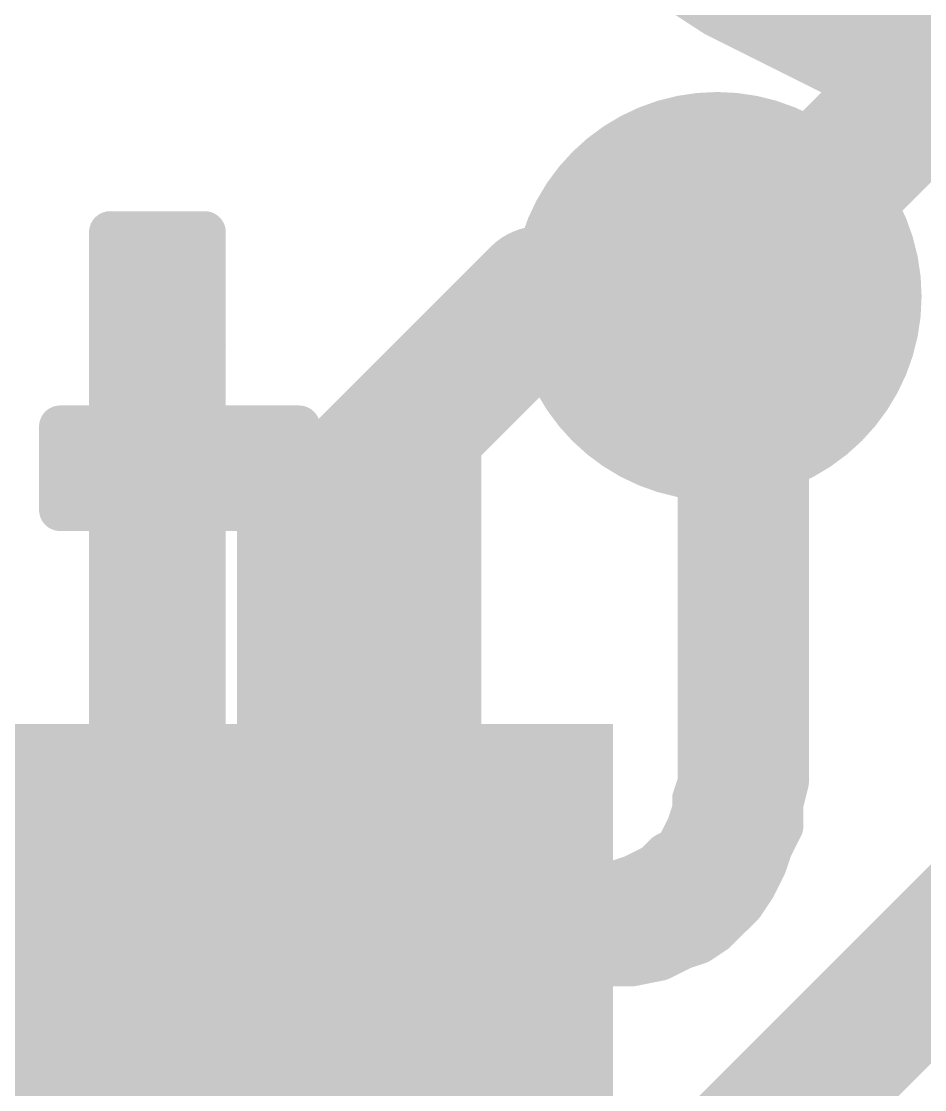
# Model space of a CAD drawing. Extents: x -0.5 to 61.7, y -0.1 to 16.6.
# Drawn here: x 19.702 to 21.329, y 4.604 to 6.528 of the extents above; entities that cross this region are included whole.
import ezdxf

# ---------------------------------------------------------------- set-up
doc = ezdxf.new("R2010")
doc.units = 0
for name, color, linetype in [('1', 12, 'CONTINUOUS'), ('16', 132, 'CONTINUOUS'), ('18', 110, 'CONTINUOUS'), ('21', 41, 'CONTINUOUS')]:
    doc.layers.add(name, color=color, linetype=linetype)

# ---------------------------------------------------------------- blocks, each defined once
blk = doc.blocks.new('RECT')
blk.add_solid([(-0.5, -0.5), (0.5, -0.5), (-0.5, 0.5), (0.5, 0.5)])
blk = doc.blocks.new('ROUNDV')
at = {"const_width": 0.5}
blk.add_lwpolyline([(0, -0.25, 1), (0, 0.25, 1), (0, -0.25)], format="xyb", dxfattribs=at)

msp = doc.modelspace()

# ---------------------------------------------------------------- linework, layer by layer
at = {"layer": '1', "const_width": 0.254}
for points in [[(20.955, 6.0325), (23.1775, 8.255)], [(20.955, 4.445), (22.5425, 6.0325)]]:
    msp.add_lwpolyline(points, dxfattribs=at)
at = {"layer": '1', "const_width": 0.127}
msp.add_lwpolyline([(20.9101, 6.0774, 1), (20.9999, 5.9876)], format="xyb", dxfattribs=at)
at = {"layer": '16', "const_width": 0.254}
for points in [[(20.6375, 6.0325), (20.2175, 5.6125)], [(20.955, 6.0325), (20.6375, 6.0325)], [(20.2175, 4.7625), (20.2175, 5.6125)], [(21.805, 3.175), (20.2175, 4.7625)]]:
    msp.add_lwpolyline(points, dxfattribs=at)
at = {"layer": '16', "const_width": 0.127}
for points in [[(20.6375, 6.096, 1), (20.6375, 5.969)], [(20.6824, 5.9876, 1), (20.5926, 6.0774)], [(20.955, 5.969, 1), (20.955, 6.096)], [(20.281, 5.6125, 1), (20.154, 5.6125)], [(20.1726, 5.6574, 1), (20.2624, 5.5676)], [(20.2624, 4.8074, 1), (20.1726, 4.7176)], [(20.154, 4.7625, 1), (20.281, 4.7625)]]:
    msp.add_lwpolyline(points, format="xyb", dxfattribs=at)
at = {"layer": '21', "const_width": 0.0762}
for points in [[(20.9522, 6.538), (20.7523, 6.668)], [(20.9289, 6.5532), (22.7192, 6.5532)], [(21.1923, 6.418), (20.9522, 6.538)], [(21.0742, 6.477), (22.6004, 6.477)], [(21.4423, 6.338), (21.1923, 6.418)], [(21.246, 6.4008), (22.4575, 6.4008)], [(20.0323, 6.148), (19.8622, 6.148)], [(19.8622, 6.148), (19.8622, 5.798)], [(20.0323, 5.798), (20.0323, 6.148)], [(19.8622, 6.096), (20.0323, 6.096)], [(19.8622, 6.0198), (20.0323, 6.0198)], [(19.8622, 5.9436), (20.0323, 5.9436)], [(19.8622, 5.8674), (20.0323, 5.8674)], [(19.8622, 5.798), (19.7722, 5.798)], [(19.7722, 5.798), (19.7722, 5.648)], [(20.2022, 5.798), (20.0323, 5.798)], [(20.2022, 5.648), (20.2022, 5.798)], [(20.4923, 5.798), (20.3323, 5.798)], [(20.3323, 5.798), (20.3323, 5.588)], [(20.4923, 5.588), (20.4923, 5.798)], [(21.0823, 5.798), (20.9223, 5.798)], [(20.9223, 5.798), (20.9223, 5.588)], [(21.0823, 5.588), (21.0823, 5.798)], [(19.7722, 5.7912), (20.2022, 5.7912)], [(20.3323, 5.7912), (20.4923, 5.7912)], [(20.9223, 5.7912), (21.0823, 5.7912)], [(19.7722, 5.715), (20.2022, 5.715)], [(20.3323, 5.715), (20.4923, 5.715)], [(20.9223, 5.715), (21.0823, 5.715)], [(19.7722, 5.648), (19.8622, 5.648)], [(19.8622, 5.648), (19.8622, 5.588)], [(19.8622, 5.6388), (20.0323, 5.6388)], [(20.0323, 5.588), (20.0323, 5.648)], [(20.0323, 5.648), (20.2022, 5.648)], [(20.3323, 5.6388), (20.4923, 5.6388)], [(20.9223, 5.6388), (21.0823, 5.6388)], [(19.8622, 5.588), (19.8622, 4.848)], [(20.0323, 5.588), (19.8622, 5.588)], [(19.8622, 5.588), (20.0323, 5.588)], [(20.0323, 4.848), (20.0323, 5.588)], [(20.3323, 5.588), (20.3323, 5.208)], [(20.4923, 5.588), (20.3323, 5.588)], [(20.3323, 5.588), (20.4923, 5.588)], [(20.4923, 5.208), (20.4923, 5.588)], [(20.9223, 5.588), (21.0823, 5.588)], [(21.0823, 5.588), (20.9223, 5.588)], [(20.9223, 5.588), (20.9223, 5.158)], [(21.0823, 5.158), (21.0823, 5.588)], [(19.8622, 5.5626), (20.0323, 5.5626)], [(20.3323, 5.5626), (20.4923, 5.5626)], [(20.9223, 5.5626), (21.0823, 5.5626)], [(19.8622, 5.4864), (20.0323, 5.4864)], [(20.3323, 5.4864), (20.4923, 5.4864)], [(20.9223, 5.4864), (21.0823, 5.4864)], [(19.8622, 5.4102), (20.0323, 5.4102)], [(20.3323, 5.4102), (20.4923, 5.4102)], [(20.9223, 5.4102), (21.0823, 5.4102)], [(19.8622, 5.334), (20.0323, 5.334)], [(20.3323, 5.334), (20.4923, 5.334)], [(20.9223, 5.334), (21.0823, 5.334)], [(19.8622, 5.2578), (20.0323, 5.2578)], [(20.3323, 5.2578), (20.4923, 5.2578)], [(20.9223, 5.2578), (21.0823, 5.2578)], [(20.3323, 5.208), (20.3422, 5.158)], [(20.5023, 5.188), (20.4923, 5.208)], [(19.8622, 5.1816), (20.0323, 5.1816)], [(20.3375, 5.1816), (20.5023, 5.1816)], [(20.5023, 5.128), (20.5023, 5.188)], [(20.9223, 5.1816), (21.0823, 5.1816)], [(20.3422, 5.158), (20.3422, 5.118)], [(20.9223, 5.158), (20.9123, 5.128)], [(21.0723, 5.118), (21.0823, 5.158)], [(20.5123, 5.108), (20.5023, 5.128)], [(20.9123, 5.128), (20.9123, 5.108)], [(19.8622, 5.1054), (20.0323, 5.1054)], [(20.3422, 5.118), (20.3523, 5.078)], [(20.3454, 5.1054), (20.5131, 5.1054)], [(20.5222, 5.078), (20.5123, 5.108)], [(20.9123, 5.108), (20.9023, 5.078)], [(20.9114, 5.1054), (21.0723, 5.1054)], [(21.0723, 5.078), (21.0723, 5.118)], [(20.3523, 5.078), (20.3622, 5.038)], [(20.5323, 5.058), (20.5222, 5.078)], [(20.9023, 5.078), (20.8923, 5.058)], [(21.0523, 5.038), (21.0723, 5.078)], [(20.5422, 5.038), (20.5323, 5.058)], [(20.8923, 5.058), (20.8823, 5.038)], [(19.8622, 5.0292), (20.0323, 5.0292)], [(20.3622, 5.038), (20.3823, 5.008)], [(20.3681, 5.0292), (20.5511, 5.0292)], [(20.5523, 5.028), (20.5422, 5.038)], [(20.5723, 5.008), (20.5523, 5.028)], [(20.8622, 5.028), (20.8422, 5.008)], [(20.8823, 5.038), (20.8622, 5.028)], [(20.8647, 5.0292), (21.0493, 5.0292)], [(21.0422, 5.008), (21.0523, 5.038)], [(20.3823, 5.008), (20.3923, 4.968)], [(20.5922, 4.998), (20.5723, 5.008)], [(20.8422, 5.008), (20.8223, 4.998)], [(21.0222, 4.968), (21.0422, 5.008)], [(20.6122, 4.988), (20.5922, 4.998)], [(20.6423, 4.978), (20.6122, 4.988)], [(20.8023, 4.988), (20.7722, 4.978)], [(20.8223, 4.998), (20.8023, 4.988)], [(20.3923, 4.968), (20.4123, 4.938)], [(20.6723, 4.978), (20.6423, 4.978)], [(20.7123, 4.968), (20.6723, 4.978)], [(20.7423, 4.978), (20.7123, 4.968)], [(20.7722, 4.978), (20.7423, 4.978)], [(21.0023, 4.938), (21.0222, 4.968)], [(19.8622, 4.953), (20.0323, 4.953)], [(20.4023, 4.953), (21.0123, 4.953)], [(20.4123, 4.938), (20.4423, 4.918)], [(20.9823, 4.918), (21.0023, 4.938)], [(20.4423, 4.918), (20.4623, 4.888)], [(20.9522, 4.888), (20.9823, 4.918)], [(19.8622, 4.8768), (20.0323, 4.8768)], [(20.4623, 4.888), (20.5023, 4.868)], [(20.4847, 4.8768), (20.9354, 4.8768)], [(20.9223, 4.868), (20.9522, 4.888)], [(20.5023, 4.868), (20.5323, 4.858)], [(20.5323, 4.858), (20.5723, 4.838)], [(20.8523, 4.838), (20.8923, 4.858)], [(20.8923, 4.858), (20.9223, 4.868)], [(19.8622, 4.848), (20.0323, 4.848)], [(20.5723, 4.838), (20.6122, 4.828)], [(20.8023, 4.828), (20.8523, 4.838)], [(20.6122, 4.828), (20.6623, 4.828)], [(20.6623, 4.828), (20.7123, 4.818)], [(20.7123, 4.818), (20.7623, 4.828)], [(20.7623, 4.828), (20.8023, 4.828)]]:
    msp.add_lwpolyline(points, dxfattribs=at)
at = {"layer": '21', "const_width": 0.0381}
for points in [[(20.9289, 6.5723, 1), (20.9289, 6.5342)], [(20.9608, 6.555, 1), (20.9437, 6.521)], [(20.9419, 6.522, 1), (20.9626, 6.554)], [(21.0742, 6.4961, 1), (21.0742, 6.458)], [(21.1981, 6.4361, 1), (21.1864, 6.3999)], [(21.1837, 6.401, 1), (21.2008, 6.435)], [(21.246, 6.4199, 1), (21.246, 6.3818)], [(19.8622, 6.1671, 1), (19.8622, 6.129)], [(19.8813, 6.148, 1), (19.8432, 6.148)], [(20.0513, 6.148, 1), (20.0132, 6.148)], [(20.0323, 6.129, 1), (20.0323, 6.1671)], [(19.8622, 6.1151, 1), (19.8622, 6.077)], [(20.0323, 6.077, 1), (20.0323, 6.1151)], [(19.8622, 6.0389, 1), (19.8622, 6.0008)], [(20.0323, 6.0008, 1), (20.0323, 6.0389)], [(19.8622, 5.9627, 1), (19.8622, 5.9245)], [(20.0323, 5.9245, 1), (20.0323, 5.9627)], [(19.8622, 5.8864, 1), (19.8622, 5.8483)], [(20.0323, 5.8483, 1), (20.0323, 5.8864)], [(19.7722, 5.8171, 1), (19.7722, 5.779)], [(19.7913, 5.798, 1), (19.7532, 5.798)], [(19.8622, 5.779, 1), (19.8622, 5.8171)], [(20.0323, 5.8171, 1), (20.0323, 5.779)], [(20.2213, 5.798, 1), (20.1832, 5.798)], [(20.2022, 5.779, 1), (20.2022, 5.8171)], [(20.3513, 5.798, 1), (20.3132, 5.798)], [(20.3323, 5.8171, 1), (20.3323, 5.779)], [(20.5113, 5.798, 1), (20.4732, 5.798)], [(20.4923, 5.779, 1), (20.4923, 5.8171)], [(20.9413, 5.798, 1), (20.9032, 5.798)], [(20.9223, 5.8171, 1), (20.9223, 5.779)], [(21.1013, 5.798, 1), (21.0632, 5.798)], [(21.0823, 5.779, 1), (21.0823, 5.8171)], [(19.7722, 5.8102, 1), (19.7722, 5.7721)], [(19.8432, 5.798, 1), (19.8813, 5.798)], [(20.0132, 5.798, 1), (20.0513, 5.798)], [(20.2022, 5.7721, 1), (20.2022, 5.8102)], [(20.3323, 5.8102, 1), (20.3323, 5.7721)], [(20.4923, 5.7721, 1), (20.4923, 5.8102)], [(20.9223, 5.8102, 1), (20.9223, 5.7721)], [(21.0823, 5.7721, 1), (21.0823, 5.8102)], [(19.7722, 5.734, 1), (19.7722, 5.6959)], [(20.2022, 5.6959, 1), (20.2022, 5.734)], [(20.3323, 5.734, 1), (20.3323, 5.6959)], [(20.4923, 5.6959, 1), (20.4923, 5.734)], [(20.9223, 5.734, 1), (20.9223, 5.6959)], [(21.0823, 5.6959, 1), (21.0823, 5.734)], [(19.7722, 5.6671, 1), (19.7722, 5.629)], [(19.8813, 5.648, 1), (19.8432, 5.648)], [(19.8622, 5.6579, 1), (19.8622, 5.6198)], [(19.8622, 5.629, 1), (19.8622, 5.6671)], [(20.0513, 5.648, 1), (20.0132, 5.648)], [(20.0323, 5.6671, 1), (20.0323, 5.629)], [(20.0323, 5.6198, 1), (20.0323, 5.6579)], [(20.2022, 5.629, 1), (20.2022, 5.6671)], [(20.3323, 5.6579, 1), (20.3323, 5.6198)], [(20.4923, 5.6198, 1), (20.4923, 5.6579)], [(20.9223, 5.6579, 1), (20.9223, 5.6198)], [(21.0823, 5.6198, 1), (21.0823, 5.6579)], [(19.7532, 5.648, 1), (19.7913, 5.648)], [(20.1832, 5.648, 1), (20.2213, 5.648)], [(19.8813, 5.588, 1), (19.8432, 5.588)], [(19.8622, 5.6071, 1), (19.8622, 5.569)], [(19.8622, 5.6071, 1), (19.8622, 5.569)], [(20.0513, 5.588, 1), (20.0132, 5.588)], [(20.0323, 5.569, 1), (20.0323, 5.6071)], [(20.0323, 5.569, 1), (20.0323, 5.6071)], [(20.3513, 5.588, 1), (20.3132, 5.588)], [(20.3323, 5.6071, 1), (20.3323, 5.569)], [(20.3323, 5.6071, 1), (20.3323, 5.569)], [(20.5113, 5.588, 1), (20.4732, 5.588)], [(20.4923, 5.569, 1), (20.4923, 5.6071)], [(20.4923, 5.569, 1), (20.4923, 5.6071)], [(20.9413, 5.588, 1), (20.9032, 5.588)], [(20.9223, 5.6071, 1), (20.9223, 5.569)], [(20.9223, 5.6071, 1), (20.9223, 5.569)], [(21.1013, 5.588, 1), (21.0632, 5.588)], [(21.0823, 5.569, 1), (21.0823, 5.6071)], [(21.0823, 5.569, 1), (21.0823, 5.6071)], [(19.8432, 5.588, 1), (19.8813, 5.588)], [(19.8622, 5.5817, 1), (19.8622, 5.5436)], [(20.0132, 5.588, 1), (20.0513, 5.588)], [(20.0323, 5.5436, 1), (20.0323, 5.5817)], [(20.3132, 5.588, 1), (20.3513, 5.588)], [(20.3323, 5.5817, 1), (20.3323, 5.5436)], [(20.4732, 5.588, 1), (20.5113, 5.588)], [(20.4923, 5.5436, 1), (20.4923, 5.5817)], [(20.9032, 5.588, 1), (20.9413, 5.588)], [(20.9223, 5.5817, 1), (20.9223, 5.5436)], [(21.0632, 5.588, 1), (21.1013, 5.588)], [(21.0823, 5.5436, 1), (21.0823, 5.5817)], [(19.8622, 5.5055, 1), (19.8622, 5.4674)], [(20.0323, 5.4674, 1), (20.0323, 5.5055)], [(20.3323, 5.5055, 1), (20.3323, 5.4674)], [(20.4923, 5.4674, 1), (20.4923, 5.5055)], [(20.9223, 5.5055, 1), (20.9223, 5.4674)], [(21.0823, 5.4674, 1), (21.0823, 5.5055)], [(19.8622, 5.4293, 1), (19.8622, 5.3912)], [(20.0323, 5.3912, 1), (20.0323, 5.4293)], [(20.3323, 5.4293, 1), (20.3323, 5.3912)], [(20.4923, 5.3912, 1), (20.4923, 5.4293)], [(20.9223, 5.4293, 1), (20.9223, 5.3912)], [(21.0823, 5.3912, 1), (21.0823, 5.4293)], [(19.8622, 5.3531, 1), (19.8622, 5.315)], [(20.0323, 5.315, 1), (20.0323, 5.3531)], [(20.3323, 5.3531, 1), (20.3323, 5.315)], [(20.4923, 5.315, 1), (20.4923, 5.3531)], [(20.9223, 5.3531, 1), (20.9223, 5.315)], [(21.0823, 5.315, 1), (21.0823, 5.3531)], [(19.8622, 5.2769, 1), (19.8622, 5.2388)], [(20.0323, 5.2388, 1), (20.0323, 5.2769)], [(20.3323, 5.2769, 1), (20.3323, 5.2388)], [(20.4923, 5.2388, 1), (20.4923, 5.2769)], [(20.9223, 5.2769, 1), (20.9223, 5.2388)], [(21.0823, 5.2388, 1), (21.0823, 5.2769)], [(20.3509, 5.2117, 1), (20.3136, 5.2043)], [(20.5093, 5.2165, 1), (20.4752, 5.1995)], [(19.8622, 5.2007, 1), (19.8622, 5.1626)], [(20.0323, 5.1626, 1), (20.0323, 5.2007)], [(20.3132, 5.208, 1), (20.3513, 5.208)], [(20.3375, 5.2007, 1), (20.3375, 5.1626)], [(20.4732, 5.208, 1), (20.5113, 5.208)], [(20.5213, 5.188, 1), (20.4832, 5.188)], [(20.4852, 5.1795, 1), (20.5193, 5.1965)], [(20.5023, 5.1626, 1), (20.5023, 5.2007)], [(20.9223, 5.2007, 1), (20.9223, 5.1626)], [(21.0823, 5.1626, 1), (21.0823, 5.2007)], [(20.3613, 5.158, 1), (20.3232, 5.158)], [(20.9403, 5.152, 1), (20.9042, 5.164)], [(21.1007, 5.1534, 1), (21.0638, 5.1626)], [(20.3236, 5.1543, 1), (20.3609, 5.1617)], [(20.9032, 5.158, 1), (20.9413, 5.158)], [(21.0632, 5.158, 1), (21.1013, 5.158)], [(20.5193, 5.1365, 1), (20.4852, 5.1195)], [(20.9313, 5.128, 1), (20.8932, 5.128)], [(19.8622, 5.1245, 1), (19.8622, 5.0864)], [(20.0323, 5.0864, 1), (20.0323, 5.1245)], [(20.3607, 5.1226, 1), (20.3238, 5.1134)], [(20.3454, 5.1245, 1), (20.3454, 5.0864)], [(20.4832, 5.128, 1), (20.5213, 5.128)], [(20.5303, 5.114, 1), (20.4942, 5.102)], [(20.5131, 5.0864, 1), (20.5131, 5.1245)], [(20.9114, 5.1245, 1), (20.9114, 5.0864)], [(20.8942, 5.134, 1), (20.9303, 5.122)], [(20.9303, 5.102, 1), (20.8942, 5.114)], [(21.0913, 5.118, 1), (21.0532, 5.118)], [(21.0538, 5.1226, 1), (21.0907, 5.1134)], [(21.0723, 5.0864, 1), (21.0723, 5.1245)], [(20.3232, 5.118, 1), (20.3613, 5.118)], [(20.4952, 5.0995, 1), (20.5293, 5.1165)], [(20.8932, 5.108, 1), (20.9313, 5.108)], [(20.3707, 5.0826, 1), (20.3338, 5.0734)], [(20.3338, 5.0734, 1), (20.3707, 5.0826)], [(20.5393, 5.0865, 1), (20.5052, 5.0695)], [(20.5042, 5.072, 1), (20.5403, 5.084)], [(20.8842, 5.084, 1), (20.9203, 5.072)], [(20.9193, 5.0695, 1), (20.8852, 5.0865)], [(21.0893, 5.0695, 1), (21.0552, 5.0865)], [(20.5493, 5.0665, 1), (20.5152, 5.0495)], [(20.5152, 5.0495, 1), (20.5493, 5.0665)], [(20.8752, 5.0665, 1), (20.9093, 5.0495)], [(20.9093, 5.0495, 1), (20.8752, 5.0665)], [(21.0532, 5.078, 1), (21.0913, 5.078)], [(19.8622, 5.0483, 1), (19.8622, 5.0102)], [(20.0323, 5.0102, 1), (20.0323, 5.0483)], [(20.3781, 5.0486, 1), (20.3464, 5.0274)], [(20.3438, 5.0334, 1), (20.3807, 5.0426)], [(20.3681, 5.0483, 1), (20.3681, 5.0102)], [(20.5557, 5.0515, 1), (20.5288, 5.0245)], [(20.5252, 5.0295, 1), (20.5593, 5.0465)], [(20.5657, 5.0415, 1), (20.5388, 5.0145)], [(20.5511, 5.0102, 1), (20.5511, 5.0483)], [(20.8537, 5.045, 1), (20.8708, 5.011)], [(20.8647, 5.0483, 1), (20.8647, 5.0102)], [(20.8757, 5.0145, 1), (20.8488, 5.0415)], [(20.8652, 5.0465, 1), (20.8993, 5.0295)], [(20.8908, 5.021, 1), (20.8737, 5.055)], [(21.0352, 5.0465, 1), (21.0693, 5.0295)], [(21.0703, 5.032, 1), (21.0342, 5.044)], [(21.0493, 5.0102, 1), (21.0493, 5.0483)], [(20.4007, 5.0126, 1), (20.3638, 5.0034)], [(20.5388, 5.0145, 1), (20.5657, 5.0415)], [(20.5808, 5.025, 1), (20.5637, 4.991)], [(20.8508, 4.991, 1), (20.8337, 5.025)], [(21.0593, 4.9995, 1), (21.0252, 5.0165)], [(20.3664, 4.9974, 1), (20.3981, 5.0186)], [(20.5588, 4.9945, 1), (20.5857, 5.0215)], [(20.6008, 5.015, 1), (20.5837, 4.981)], [(20.5837, 4.981, 1), (20.6008, 5.015)], [(20.6183, 5.0061, 1), (20.6062, 4.9699)], [(20.6037, 4.971, 1), (20.6208, 5.005)], [(20.7937, 5.005, 1), (20.8108, 4.971)], [(20.8083, 4.9699, 1), (20.7962, 5.0061)], [(20.8137, 5.015, 1), (20.8308, 4.981)], [(20.8308, 4.981, 1), (20.8137, 5.015)], [(20.8288, 5.0215, 1), (20.8557, 4.9945)], [(21.0242, 5.014, 1), (21.0603, 5.002)], [(20.4081, 4.9786, 1), (20.3764, 4.9574)], [(20.6423, 4.9971, 1), (20.6423, 4.959)], [(20.6362, 4.9599, 1), (20.6483, 4.9961)], [(20.6769, 4.9965, 1), (20.6676, 4.9595)], [(20.6723, 4.959, 1), (20.6723, 4.9971)], [(20.7062, 4.9861, 1), (20.7183, 4.9499)], [(20.7076, 4.9495, 1), (20.7169, 4.9865)], [(20.7423, 4.9971, 1), (20.7423, 4.959)], [(20.7483, 4.9599, 1), (20.7362, 4.9961)], [(20.7662, 4.9961, 1), (20.7783, 4.9599)], [(20.7722, 4.959, 1), (20.7722, 4.9971)], [(21.0381, 4.9574, 1), (21.0064, 4.9786)], [(19.8622, 4.9721, 1), (19.8622, 4.934)], [(20.0323, 4.934, 1), (20.0323, 4.9721)], [(20.3738, 4.9634, 1), (20.4107, 4.9726)], [(20.4023, 4.9721, 1), (20.4023, 4.934)], [(21.0052, 4.9765, 1), (21.0393, 4.9595)], [(21.0123, 4.934, 1), (21.0123, 4.9721)], [(20.4228, 4.9539, 1), (20.4017, 4.9221)], [(20.3964, 4.9274, 1), (20.4281, 4.9486)], [(20.9864, 4.9486, 1), (21.0181, 4.9274)], [(21.0157, 4.9245, 1), (20.9888, 4.9515)], [(20.4581, 4.9286, 1), (20.4264, 4.9074)], [(20.4317, 4.9021, 1), (20.4528, 4.9339)], [(20.9688, 4.9315, 1), (20.9957, 4.9045)], [(20.9957, 4.9045, 1), (20.9688, 4.9315)], [(20.9628, 4.8721, 1), (20.9417, 4.9039)], [(19.8622, 4.8959, 1), (19.8622, 4.8578)], [(20.0323, 4.8578, 1), (20.0323, 4.8959)], [(20.4708, 4.905, 1), (20.4537, 4.871)], [(20.4464, 4.8774, 1), (20.4781, 4.8986)], [(20.4847, 4.8959, 1), (20.4847, 4.8578)], [(20.9388, 4.9015, 1), (20.9657, 4.8745)], [(20.9354, 4.8578, 1), (20.9354, 4.8959)], [(20.5083, 4.8861, 1), (20.4962, 4.8499)], [(20.4937, 4.851, 1), (20.5108, 4.885)], [(20.5408, 4.875, 1), (20.5237, 4.841)], [(20.5262, 4.8399, 1), (20.5383, 4.8761)], [(20.8862, 4.8761, 1), (20.8983, 4.8399)], [(20.9008, 4.841, 1), (20.8837, 4.875)], [(20.9117, 4.8839, 1), (20.9328, 4.8521)], [(20.9283, 4.8499, 1), (20.9162, 4.8861)], [(19.8622, 4.867, 1), (19.8622, 4.8289)], [(20.0323, 4.8289, 1), (20.0323, 4.867)], [(20.5769, 4.8565, 1), (20.5676, 4.8195)], [(20.5637, 4.821, 1), (20.5808, 4.855)], [(20.8437, 4.855, 1), (20.8608, 4.821)], [(20.856, 4.8193, 1), (20.8485, 4.8567)], [(19.8432, 4.848, 1), (19.8813, 4.848)], [(20.0132, 4.848, 1), (20.0513, 4.848)], [(20.6122, 4.8471, 1), (20.6122, 4.809)], [(20.6076, 4.8095, 1), (20.6169, 4.8465)], [(20.666, 4.8467, 1), (20.6585, 4.8093)], [(20.6623, 4.809, 1), (20.6623, 4.8471)], [(20.7085, 4.8367, 1), (20.716, 4.7993)], [(20.7085, 4.7993, 1), (20.716, 4.8367)], [(20.7623, 4.8471, 1), (20.7623, 4.809)], [(20.766, 4.8093, 1), (20.7585, 4.8467)], [(20.7985, 4.8467, 1), (20.806, 4.8093)], [(20.8023, 4.809, 1), (20.8023, 4.8471)]]:
    msp.add_lwpolyline(points, format="xyb", dxfattribs=at)

# ---------------------------------------------------------------- block references
at = {"layer": '16', "xscale": 1.1, "rotation": 180}
msp.add_blockref('RECT', (20.2175, 4.7625), dxfattribs=at)
at = {"layer": '18', "xscale": 0.7366, "yscale": 0.7366}
msp.add_blockref('ROUNDV', (20.955, 6.0325), dxfattribs=at)
msp.add_blockref('ROUNDV', (20.955, 6.0325), dxfattribs=at)

doc.saveas('drawing.dxf')
